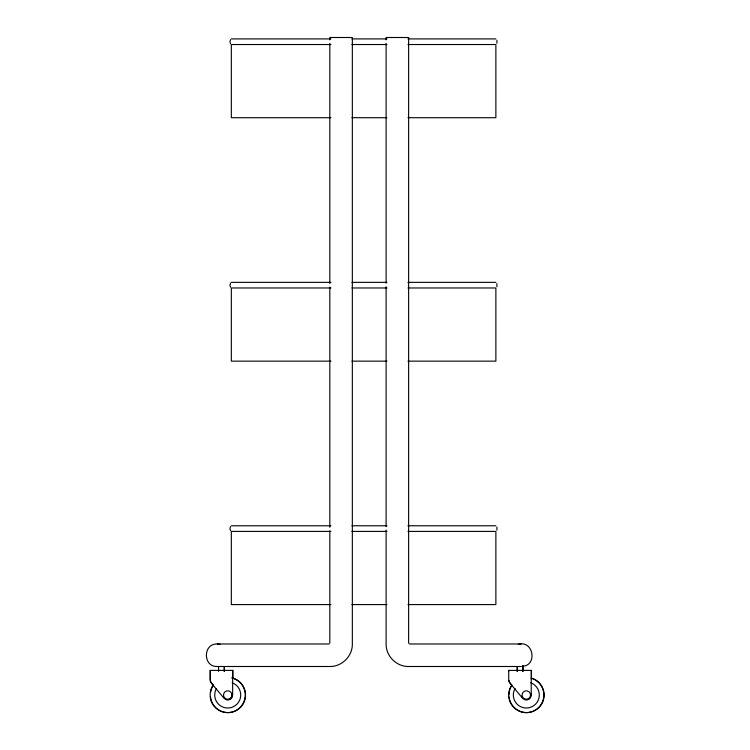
<?xml version="1.0" encoding="UTF-8"?>
<svg xmlns="http://www.w3.org/2000/svg" width="750" height="750" viewBox="0 0 750 750"><rect width="100%" height="100%" fill="white"/><g stroke="black" fill="none" stroke-linecap="round" stroke-linejoin="round"><path stroke-width="1.12" d="M496.903 43.294L496.903 40.144M496.903 286.734L496.903 283.584M496.903 530.166L496.903 527.025M230.569 39.684L229.922 41.719L230.569 43.763M230.569 283.116L229.922 285.159L230.569 287.194M230.569 526.556L229.922 528.591L230.569 530.634M329.091 643.978L217.256 643.978C202.791 643.434 202.791 667.041 217.256 666.497L330.562 666.497C342.084 666.337 352.181 656.241 352.341 644.719L352.341 37.5L329.822 37.5L329.822 39.844M518.288 644.363C533.391 639.788 537.919 665.653 522.169 666.366M231.328 38.906L330.9 38.906M351.919 38.906L386.953 38.906M407.897 38.906L495.872 38.906M330.9 44.531L231.328 44.531L231.328 117.703L330.9 117.703M351.919 44.531L386.953 44.531M407.972 44.531L495.872 44.531L495.872 117.703L407.972 117.703M351.919 117.703L386.953 117.703M231.328 282.347L330.9 282.347M351.919 282.347L386.953 282.347M407.897 282.347L495.872 282.347M330.9 287.972L231.328 287.972L231.328 361.144L330.9 361.144M351.919 287.972L386.953 287.972M407.972 287.972L495.872 287.972L495.872 361.144L407.972 361.144M351.919 361.144L386.953 361.144M231.328 525.778L330.9 525.778M351.919 525.778L386.953 525.778M407.897 525.778L495.872 525.778M330.9 531.413L231.328 531.413L231.328 604.584L330.9 604.584M351.919 531.413L386.953 531.413M407.972 531.413L495.872 531.413L495.872 604.584L407.972 604.584M351.919 604.584L386.953 604.584M409.369 643.978L521.203 643.978M521.203 666.497L407.887 666.497C396.366 666.337 386.269 656.241 386.109 644.719L386.109 530.062M217.256 643.978L220.172 644.363M511.669 684.919L510.253 683.222A5.625 5.625 0 0 1 509.025 680.588M213.084 684.919L211.659 683.222A5.625 5.625 0 0 1 210.431 680.588M531.45 679.153L531.45 670.397L508.725 670.397L508.725 679.612A5.625 5.625 0 0 0 510.037 683.222L522.825 698.503A4.922 4.922 0 0 0 531.234 695.025L531.234 670.397M523.003 665.756L523.003 671.381M522.797 665.756L522.797 671.381M517.378 666.881L517.378 671.381M517.163 666.881L517.163 671.381M508.931 670.397L508.931 670.959M408.628 643.247L408.628 37.5L386.109 37.5L386.109 39.844M386.109 43.35L386.109 283.2M386.109 286.706L386.109 526.547M329.822 43.359L329.822 283.547M329.822 287.062L329.822 527.25M329.822 530.766L329.822 643.247M232.866 678.019L232.866 670.397L210.131 670.397L210.131 679.612A5.625 5.625 0 0 0 211.444 683.222L224.241 698.503A4.922 4.922 0 0 0 232.65 695.025L232.65 670.397M224.419 666.881L224.419 671.381M224.203 666.881L224.203 671.381M218.578 666.881L218.578 671.381M210.347 670.397L210.347 679.612A5.625 5.625 0 0 0 210.384 680.259M531.384 678.122A17.588 17.588 0 0 1 543.919 697.631A17.588 17.588 0 0 1 526.209 712.612A17.588 17.588 0 0 1 509.044 697.003M508.941 694.706A17.588 17.588 0 0 1 511.453 685.95M232.584 678.122A17.588 17.588 0 0 1 243.994 701.7A17.588 17.588 0 0 1 219.319 710.475A17.588 17.588 0 0 1 213.281 684.984M232.162 693.834A4.594 4.594 0 0 1 232.162 696.216M231.703 697.322A4.594 4.594 0 0 1 230.025 699M228.909 699.459A4.594 4.594 0 0 1 226.537 699.459M232.162 682.809A12.994 12.994 0 0 1 239.662 700.172A12.994 12.994 0 0 1 221.888 706.641A12.994 12.994 0 0 1 216.469 688.528M231.675 677.831A17.588 17.588 0 0 1 243.825 702.572A17.588 17.588 0 0 1 216.975 708.778M216.103 708.038A17.588 17.588 0 0 1 210.459 697.003M210.544 692.409A17.588 17.588 0 0 1 213.497 684.984M531.169 678.122A17.588 17.588 0 0 1 542.587 701.7A17.588 17.588 0 0 1 517.903 710.475A17.588 17.588 0 0 1 511.866 684.984M530.747 693.834A4.594 4.594 0 0 1 530.747 696.216M530.288 697.322A4.594 4.594 0 0 1 528.609 699M527.503 699.459A4.594 4.594 0 0 1 525.122 699.459M522.337 697.322A4.594 4.594 0 0 1 521.878 696.216M530.756 682.809A12.994 12.994 0 0 1 538.247 700.172A12.994 12.994 0 0 1 520.481 706.641A12.994 12.994 0 0 1 515.053 688.528M224.738 698.006A4.219 4.219 0 0 0 231.797 696.112A4.219 4.219 0 0 0 226.631 690.947A4.219 4.219 0 0 0 224.738 698.006M524.203 698.681A4.219 4.219 0 0 0 530.531 695.025A4.219 4.219 0 0 0 524.203 691.369A4.219 4.219 0 0 0 524.203 698.681"/></g></svg>
